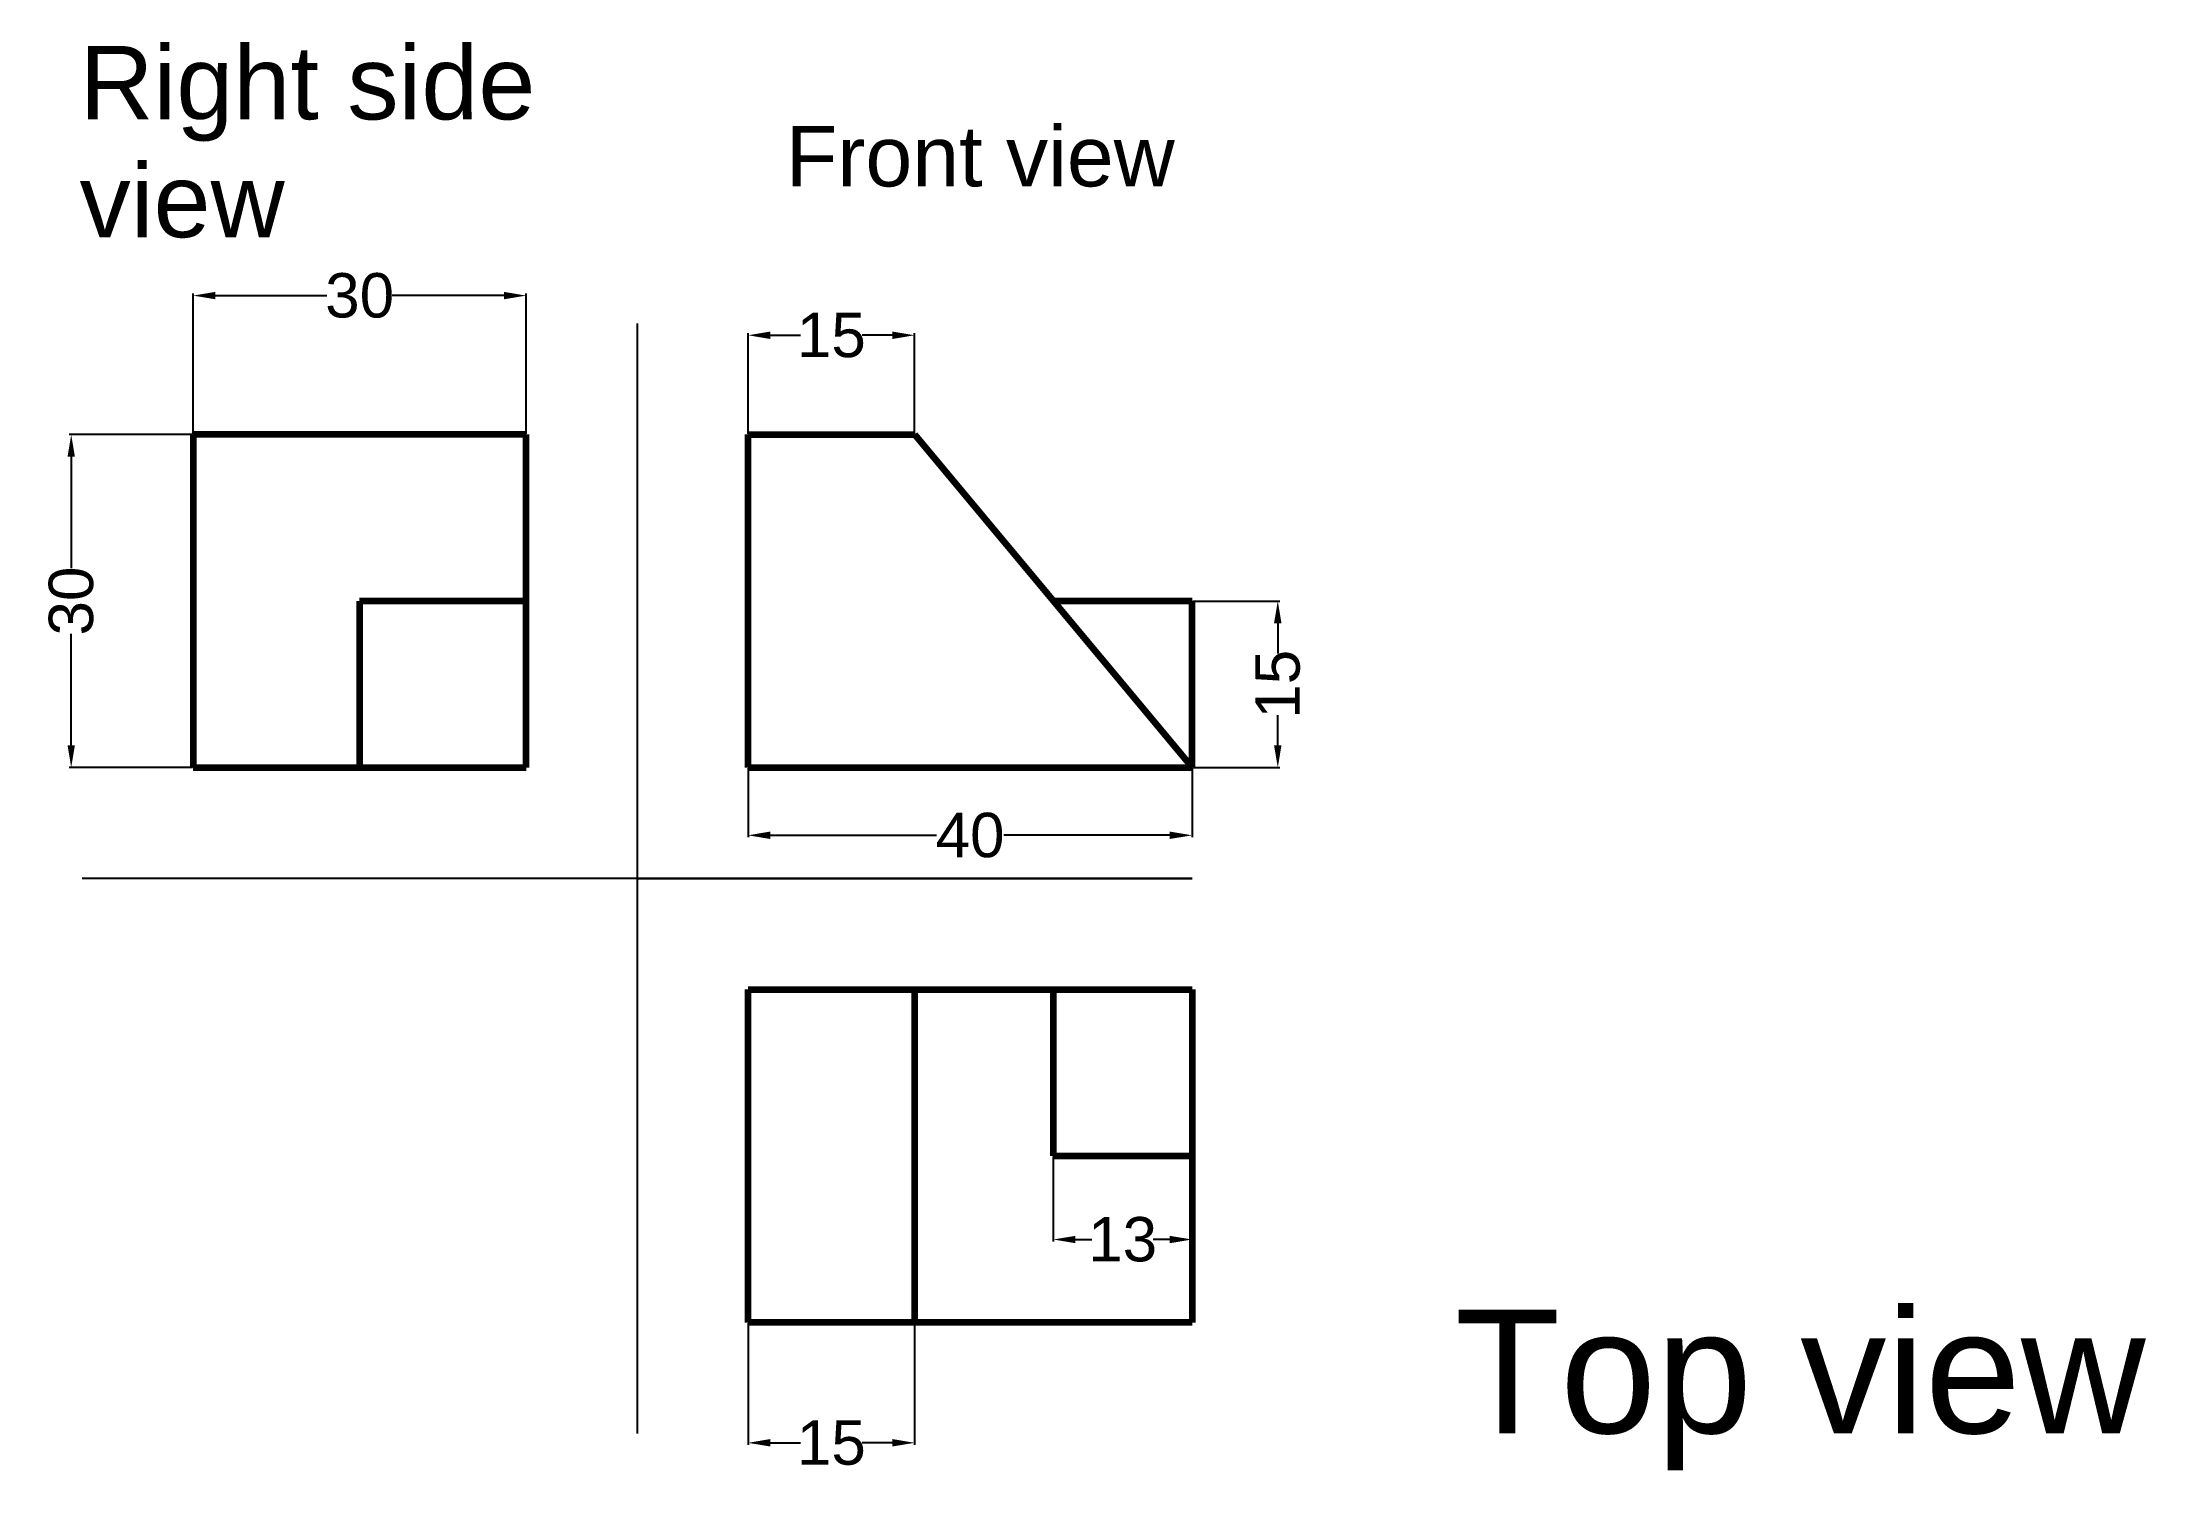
# Model space of a CAD drawing. Header units: inches. Extents: x 121 to 310, y 9 to 138.
import ezdxf

# ---------------------------------------------------------------- set-up
doc = ezdxf.new("R2010")
doc.units = ezdxf.units.IN
doc.header["$MEASUREMENT"] = 0
doc.layers.add('dimension', color=20, linetype='Continuous')
doc.styles.get("Standard").update_dxf_attribs({"font": 'arial.ttf'})
doc.dimstyles.new('dim1', dxfattribs={"dimtxt": 4, "dimasz": 2, "dimexe": 0.18, "dimexo": 0.0625, "dimgap": 0.09, "dimtad": 0, "dimtoh": 1, "dimdec": 0, "dimzin": 0, "dimdsep": 46, "dimtxsty": 'Standard', "dimcen": 0.09, "dimadec": 0, "dimazin": 0, "dimtfac": 1, "dimtdec": 0, "dimtofl": 0, "dimtmove": 0, "dimatfit": 3, "dimfxl": 1, "dimtolj": 1, "dimtzin": 0, "dimarcsym": 0})

# ---------------------------------------------------------------- blocks, each defined once
blk = doc.blocks.new('*D2')
at = {"layer": 'Defpoints', "color": 0, "transparency": 16777216}
for p in [(164.46, 114.76), (134.46, 102.24), (164.46, 102.24)]:
    blk.add_point(p, dxfattribs=at)
at = {"layer": 'dimension', "color": 0, "lineweight": -2, "transparency": 16777216}
for p, q in [((134.46, 102.3), (134.46, 114.94)), ((136.46, 114.76), (146.51, 114.76)), ((162.46, 114.76), (152.4, 114.76)), ((164.46, 102.3), (164.46, 114.94))]:
    blk.add_line(p, q, dxfattribs=at)
at = {"layer": 'dimension', "color": 0, "transparency": 16777216}
for points in [[(136.46, 115.1), (136.46, 114.43), (134.46, 114.76)], [(162.46, 115.1), (162.46, 114.43), (164.46, 114.76)]]:
    blk.add_solid(points, dxfattribs=at)
at = {"layer": 'dimension', "color": 0, "transparency": 16777216, "insert": (149.46, 114.76), "char_height": 4, "attachment_point": 5}
blk.add_mtext('\\A1;30', dxfattribs=at)
blk = doc.blocks.new('*D3')
at = {"layer": 'Defpoints', "color": 0, "transparency": 16777216}
for p in [(134.46, 102.24), (123.47, 72.24), (134.46, 72.24)]:
    blk.add_point(p, dxfattribs=at)
at = {"layer": 'dimension', "color": 0, "lineweight": -2, "transparency": 16777216}
for p, q in [((134.4, 102.24), (123.29, 102.24)), ((123.47, 100.24), (123.47, 90.19)), ((123.47, 74.24), (123.47, 84.29)), ((134.4, 72.24), (123.29, 72.24))]:
    blk.add_line(p, q, dxfattribs=at)
at = {"layer": 'dimension', "color": 0, "transparency": 16777216}
for points in [[(123.14, 100.24), (123.8, 100.24), (123.47, 102.24)], [(123.14, 74.24), (123.8, 74.24), (123.47, 72.24)]]:
    blk.add_solid(points, dxfattribs=at)
at = {"layer": 'dimension', "color": 0, "transparency": 16777216, "insert": (123.47, 87.24), "char_height": 4, "attachment_point": 5, "rotation": 90}
blk.add_mtext('\\A1;30', dxfattribs=at)
blk = doc.blocks.new('*D4')
at = {"layer": 'Defpoints', "color": 0, "transparency": 16777216}
for p in [(184.46, 72.24), (224.46, 72.24), (224.46, 66.13)]:
    blk.add_point(p, dxfattribs=at)
at = {"layer": 'dimension', "color": 0, "lineweight": -2, "transparency": 16777216}
for p, q in [((184.46, 72.18), (184.46, 65.95)), ((224.46, 72.18), (224.46, 65.95)), ((186.46, 66.13), (201.43, 66.13)), ((222.46, 66.13), (207.49, 66.13))]:
    blk.add_line(p, q, dxfattribs=at)
at = {"layer": 'dimension', "color": 0, "transparency": 16777216}
for points in [[(186.46, 66.47), (186.46, 65.8), (184.46, 66.13)], [(222.46, 66.47), (222.46, 65.8), (224.46, 66.13)]]:
    blk.add_solid(points, dxfattribs=at)
at = {"layer": 'dimension', "color": 0, "transparency": 16777216, "insert": (204.46, 66.13), "char_height": 4, "attachment_point": 5}
blk.add_mtext('\\A1;40', dxfattribs=at)
blk = doc.blocks.new('*D5')
at = {"layer": 'Defpoints', "color": 0, "transparency": 16777216}
for p in [(224.46, 87.24), (232.19, 87.24), (224.46, 72.24)]:
    blk.add_point(p, dxfattribs=at)
at = {"layer": 'dimension', "color": 0, "lineweight": -2, "transparency": 16777216}
for p, q in [((224.52, 87.24), (232.37, 87.24)), ((232.19, 85.24), (232.19, 82.52)), ((232.19, 74.24), (232.19, 76.96)), ((224.52, 72.24), (232.37, 72.24))]:
    blk.add_line(p, q, dxfattribs=at)
at = {"layer": 'dimension', "color": 0, "transparency": 16777216}
for points in [[(231.85, 85.24), (232.52, 85.24), (232.19, 87.24)], [(231.85, 74.24), (232.52, 74.24), (232.19, 72.24)]]:
    blk.add_solid(points, dxfattribs=at)
at = {"layer": 'dimension', "color": 0, "transparency": 16777216, "insert": (232.19, 79.74), "char_height": 4, "attachment_point": 5, "rotation": 90}
blk.add_mtext('\\A1;15', dxfattribs=at)
blk = doc.blocks.new('*D6')
at = {"layer": 'Defpoints', "color": 0, "transparency": 16777216}
for p in [(199.46, 111.19), (184.46, 102.24), (199.46, 102.24)]:
    blk.add_point(p, dxfattribs=at)
at = {"layer": 'dimension', "color": 0, "lineweight": -2, "transparency": 16777216}
for p, q in [((184.46, 102.3), (184.46, 111.37)), ((186.46, 111.19), (189.18, 111.19)), ((197.46, 111.19), (194.74, 111.19)), ((199.46, 102.3), (199.46, 111.37))]:
    blk.add_line(p, q, dxfattribs=at)
at = {"layer": 'dimension', "color": 0, "transparency": 16777216}
for points in [[(186.46, 111.52), (186.46, 110.85), (184.46, 111.19)], [(197.46, 111.52), (197.46, 110.85), (199.46, 111.19)]]:
    blk.add_solid(points, dxfattribs=at)
at = {"layer": 'dimension', "color": 0, "transparency": 16777216, "insert": (191.96, 111.19), "char_height": 4, "attachment_point": 5}
blk.add_mtext('\\A1;15', dxfattribs=at)
blk = doc.blocks.new('*D7')
at = {"layer": 'Defpoints', "color": 0, "transparency": 16777216}
for p in [(184.46, 22.24), (199.46, 22.24), (199.46, 11.39)]:
    blk.add_point(p, dxfattribs=at)
at = {"layer": 'dimension', "color": 0, "lineweight": -2, "transparency": 16777216}
for p, q in [((184.46, 22.18), (184.46, 11.21)), ((199.46, 22.18), (199.46, 11.21)), ((186.46, 11.39), (189.18, 11.39)), ((197.46, 11.39), (194.74, 11.39))]:
    blk.add_line(p, q, dxfattribs=at)
at = {"layer": 'dimension', "color": 0, "transparency": 16777216}
for points in [[(186.46, 11.73), (186.46, 11.06), (184.46, 11.39)], [(197.46, 11.73), (197.46, 11.06), (199.46, 11.39)]]:
    blk.add_solid(points, dxfattribs=at)
at = {"layer": 'dimension', "color": 0, "transparency": 16777216, "insert": (191.96, 11.39), "char_height": 4, "attachment_point": 5}
blk.add_mtext('\\A1;15', dxfattribs=at)
blk = doc.blocks.new('*D8')
at = {"layer": 'Defpoints', "color": 0, "transparency": 16777216}
for p in [(211.96, 37.24), (224.46, 37.24), (224.46, 29.71)]:
    blk.add_point(p, dxfattribs=at)
at = {"layer": 'dimension', "color": 0, "lineweight": -2, "transparency": 16777216}
for p, q in [((211.96, 37.18), (211.96, 29.53)), ((224.46, 37.18), (224.46, 29.53)), ((213.96, 29.71), (215.44, 29.71)), ((222.46, 29.71), (220.97, 29.71))]:
    blk.add_line(p, q, dxfattribs=at)
at = {"layer": 'dimension', "color": 0, "transparency": 16777216}
for points in [[(213.96, 30.04), (213.96, 29.38), (211.96, 29.71)], [(222.46, 30.04), (222.46, 29.38), (224.46, 29.71)]]:
    blk.add_solid(points, dxfattribs=at)
at = {"layer": 'dimension', "color": 0, "transparency": 16777216, "insert": (218.21, 29.71), "char_height": 4, "attachment_point": 5}
blk.add_mtext('\\A1;13', dxfattribs=at)

msp = doc.modelspace()

# ---------------------------------------------------------------- linework, layer by layer
for p, q in [((174.46, 112.24), (174.46, 12.24)), ((174.46, 62.24), (124.46, 62.24)), ((174.46, 62.24), (224.46, 62.24)), ((224.46, 62.24), (174.46, 62.24)), ((174.46, 62.24), (184.46, 62.24))]:
    msp.add_line(p, q)
at = {"lineweight": 100}
for p, q in [((134.46, 102.24), (134.46, 72.24)), ((164.46, 102.24), (134.46, 102.24)), ((164.46, 72.24), (164.46, 102.24)), ((184.46, 72.24), (184.46, 102.24)), ((184.46, 102.24), (199.46, 102.24)), ((199.46, 102.24), (224.46, 72.24)), ((164.46, 87.24), (149.46, 87.24)), ((149.46, 87.24), (149.46, 72.24)), ((224.46, 87.24), (211.96, 87.24)), ((224.46, 72.24), (224.46, 87.24)), ((134.46, 72.24), (164.46, 72.24)), ((184.46, 72.24), (224.46, 72.24)), ((184.46, 52.24), (224.46, 52.24)), ((184.46, 22.24), (184.46, 52.24)), ((199.46, 52.24), (199.46, 22.24)), ((211.96, 52.24), (211.96, 37.24)), ((224.46, 52.24), (224.46, 22.24)), ((211.96, 37.24), (224.46, 37.24)), ((224.46, 22.24), (184.46, 22.24))]:
    msp.add_line(p, q, dxfattribs=at)

# ---------------------------------------------------------------- texts
at = {"layer": 'dimension'}
for s, height, p in [('Right side', 6.613, (124.22, 130.64)), ('Front view', 5.438, (187.86, 124.6)), ('view', 6.613, (124.22, 120.02)), ('Top view', 11.137, (248.13, 12.26))]:
    msp.add_text(s, height=height, dxfattribs=at).set_placement(p)

# ---------------------------------------------------------------- dimensions: what is measured, and where the dimension line sits
for base, p1, p2, picture, middle in [((164.46, 114.76), (134.46, 102.24), (164.46, 102.24), '*D2', (149.46, 114.76)), ((199.46, 111.19), (184.46, 102.24), (199.46, 102.24), '*D6', (191.96, 111.19)), ((224.46, 66.13), (184.46, 72.24), (224.46, 72.24), '*D4', (204.46, 66.13)), ((199.46, 11.39), (184.46, 22.24), (199.46, 22.24), '*D7', (191.96, 11.39))]:
    dim = msp.add_linear_dim(base=base, p1=p1, p2=p2, dimstyle='dim1', dxfattribs=at)
    dim.commit()
    dim.dimension.update_dxf_attribs({"geometry": picture, "text_midpoint": middle})
for base, p1, p2, picture, middle in [((123.47, 72.24), (134.46, 102.24), (134.46, 72.24), '*D3', (123.47, 87.24)), ((232.19, 87.24), (224.46, 72.24), (224.46, 87.24), '*D5', (232.19, 79.74))]:
    dim = msp.add_linear_dim(base=base, p1=p1, p2=p2, angle=90, dimstyle='dim1', dxfattribs=at)
    dim.commit()
    dim.dimension.update_dxf_attribs({"geometry": picture, "text_midpoint": middle})
dim = msp.add_linear_dim(base=(224.45763971, 29.70987863), p1=(211.95763971, 37.23837598), p2=(224.45763971, 37.23837598), dimstyle='dim1', dxfattribs=at)
dim.commit()
dim.dimension.update_dxf_attribs({"geometry": '*D8', "text_midpoint": (218.20763971, 29.70987863), "dimtype": 160})

doc.saveas('drawing.dxf')
